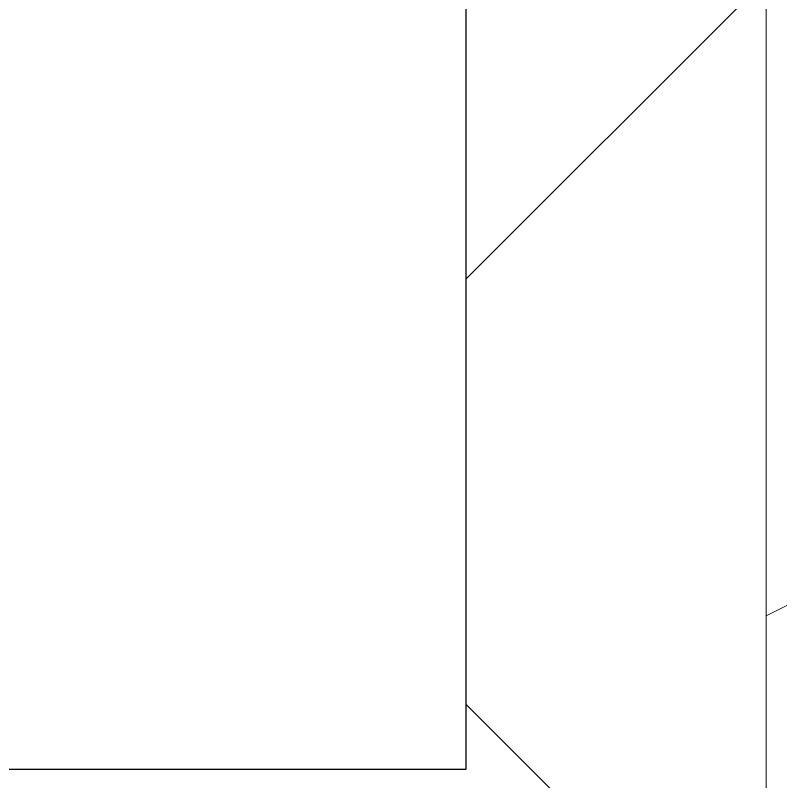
# Model space of a CAD drawing. Header units: inches. Extents: x -10205 to 13964, y -460 to 30702.
# Drawn here: x -2467.06 to -2446.66, y 10021.89 to 10042.32 of the extents above; entities that cross this region are included whole.
import ezdxf

# ---------------------------------------------------------------- set-up
doc = ezdxf.new("R2010")
doc.units = ezdxf.units.IN
doc.header["$MEASUREMENT"] = 0
for name, color, linetype, lineweight in [('A-WALL', 113, 'Continuous', 9), ('A-WALL-8', 113, 'Continuous', 25), ('A-WALL-PATT-5', 111, 'Continuous', 9)]:
    doc.layers.add(name, color=color, linetype=linetype, lineweight=lineweight)
pattern_1 = [(45, (0, 0), (-16.970563, 16.970563), []), (135, (0, 0), (-16.970563, -16.970563), [])]

msp = doc.modelspace()

# ---------------------------------------------------------------- hatches: boundary and pattern name
at = {"layer": 'A-WALL-PATT-5'}
h = msp.add_hatch(dxfattribs=at)
h.set_pattern_fill('FP_4', color=256, style=0, pattern_type=2)
h.set_pattern_definition([(216.87, (12.795, 31.987), (95.9612857, 63.9749714), [15.994, -143.942]), (206.565, (31.987, 22.391), (-31.986981, -31.986924), [35.763, -35.763]), (198.435, (31.987, 6.397), (-63.974746, -31.987128), [20.231, -80.922])])
h.paths.add_polyline_path([(-2443.549, 10018.714), (-2443.549, 10244.214), (-2447.049, 10244.214), (-2447.049, 10018.714), (-2445.517, 10018.714)], flags=0)
h = msp.add_hatch(dxfattribs=at)
h.set_pattern_fill('FP_8', color=256, style=0, pattern_type=2)
h.set_pattern_definition(pattern_1)
h.paths.add_polyline_path([(-2447.049, 10022.214), (-2447.049, 10236.214), (-2455.049, 10236.214), (-2455.049, 10022.214)], flags=0)
h = msp.add_hatch(dxfattribs=at)
h.set_pattern_fill('FP_8', color=256, style=0, pattern_type=2)
h.set_pattern_definition(pattern_1)
h.paths.add_polyline_path([(-2450.924, 10018.089), (-2451.549, 10018.714), (-2447.049, 10018.714), (-2447.049, 10022.214), (-2559.999, 10022.214), (-2559.999, 10018.714), (-2555.499, 10018.714), (-2556.124, 10018.089), (-2455.049, 10018.089)], flags=0)

# ---------------------------------------------------------------- linework, layer by layer
at = {"layer": 'A-WALL'}
msp.add_line((-2447.049, 10244.214), (-2447.049, 10014.214), dxfattribs=at)
at = {"layer": 'A-WALL-8'}
for p, q in [((-2455.049, 10236.214), (-2455.049, 10022.214)), ((-2455.049, 10022.214), (-2551.999, 10022.214))]:
    msp.add_line(p, q, dxfattribs=at)

doc.saveas('drawing.dxf')
